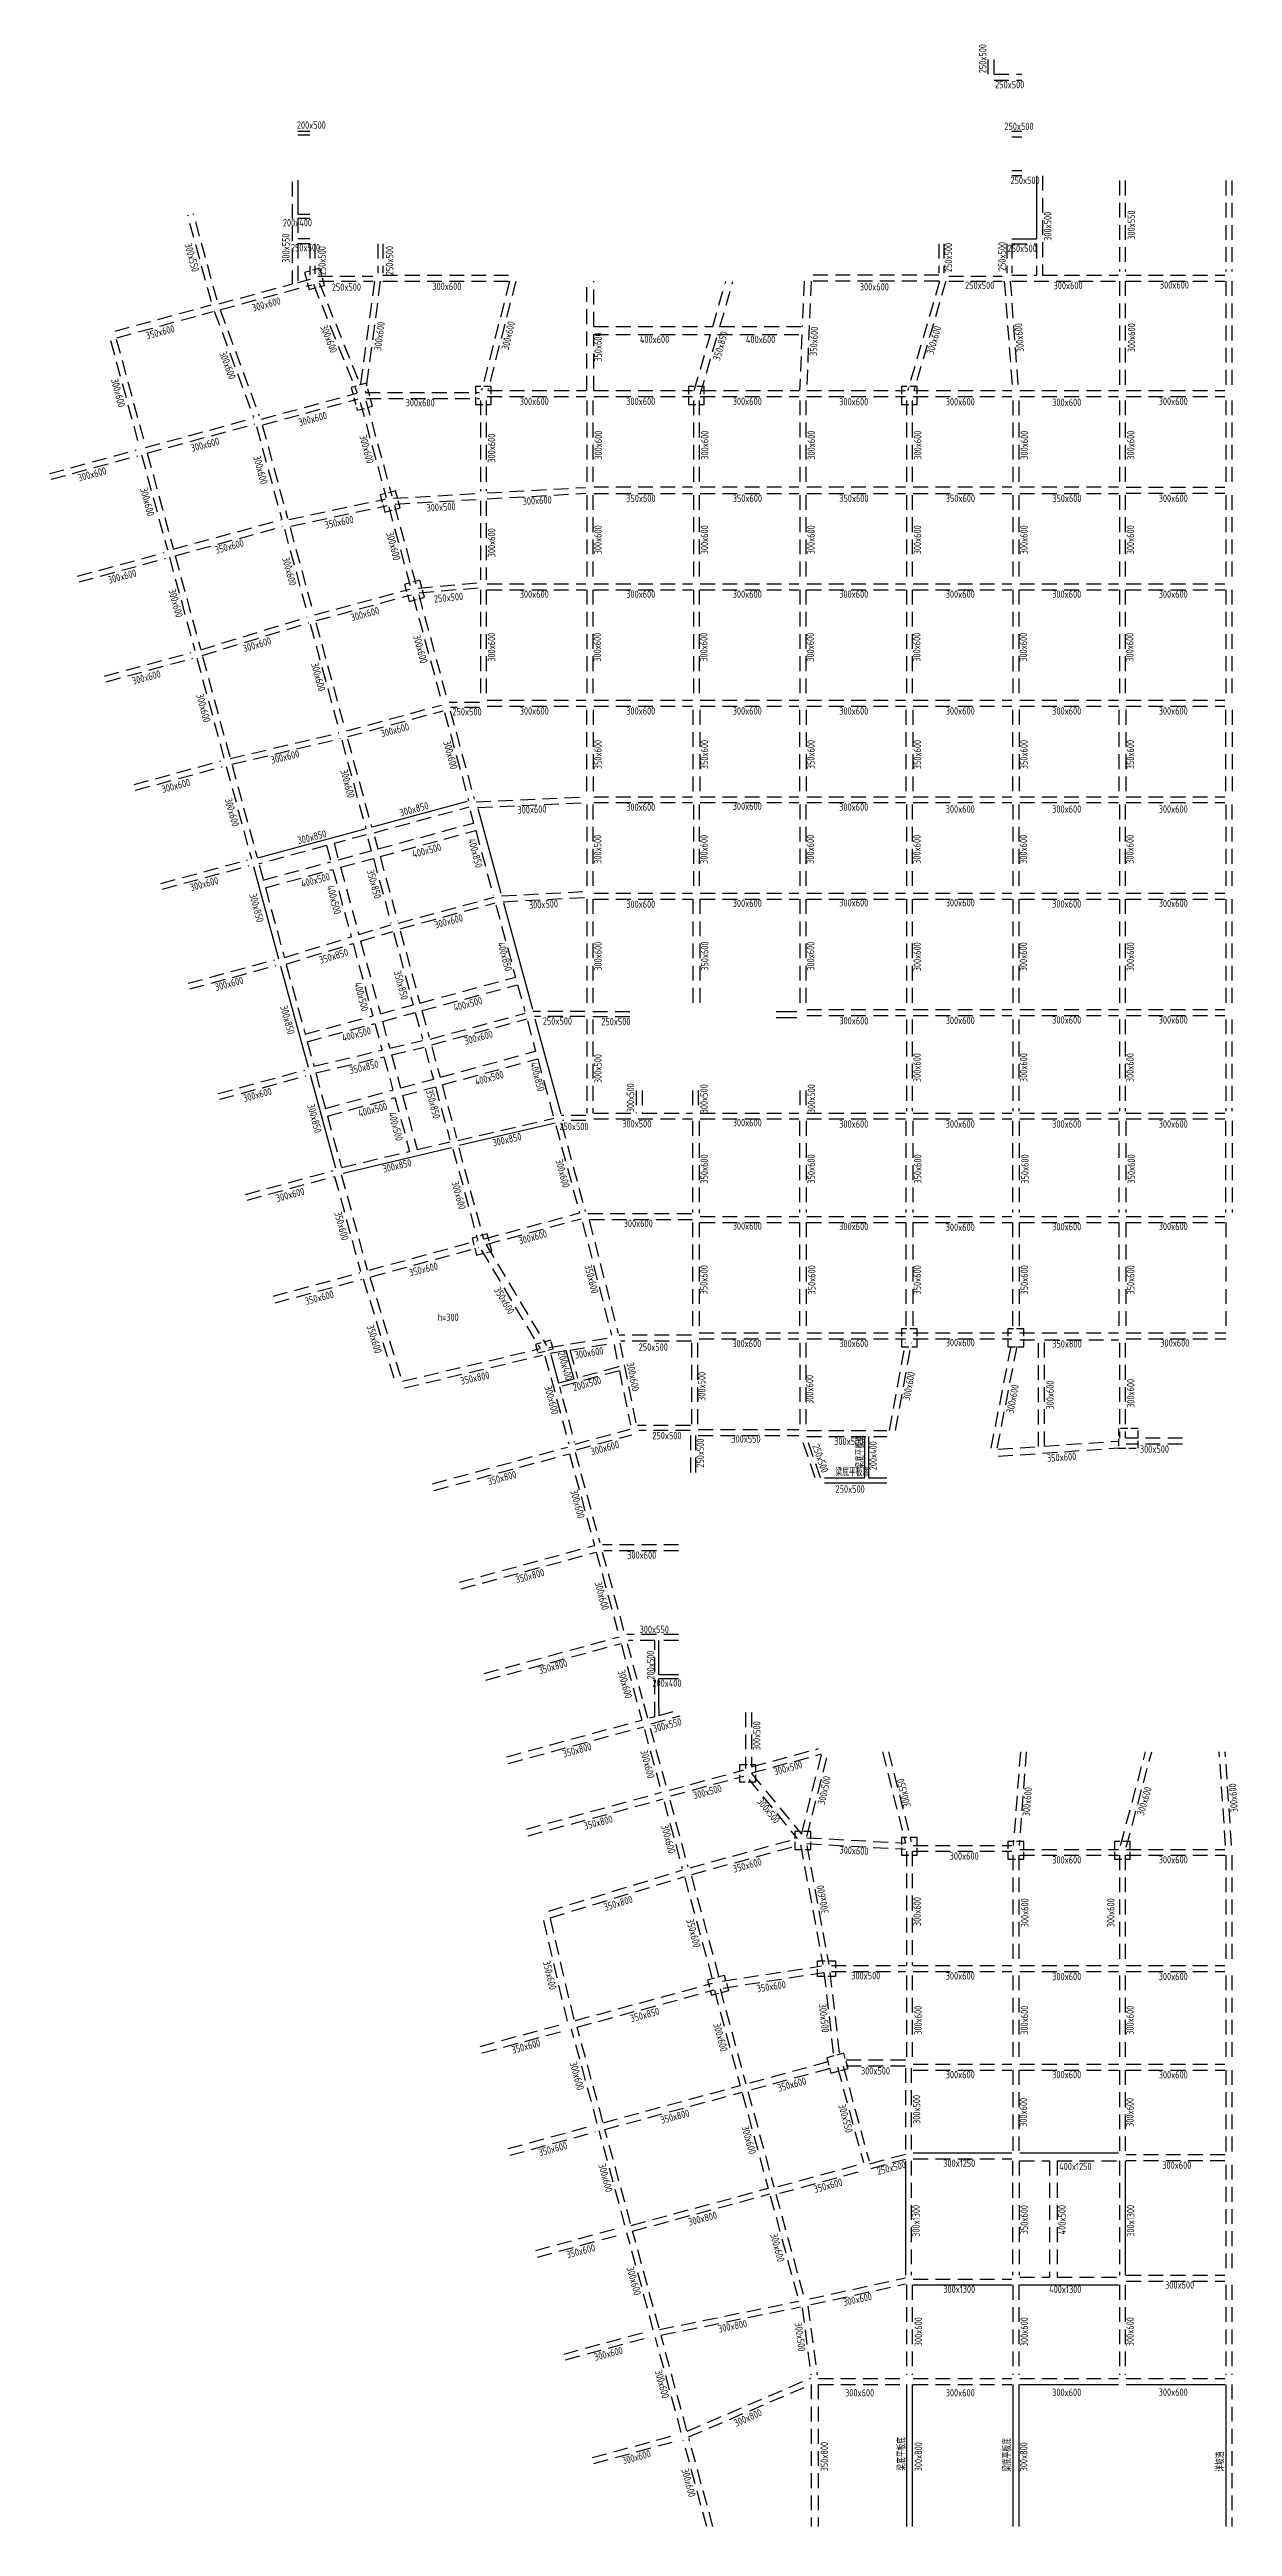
# Model space of a CAD drawing. Extents: x 911836 to 1201474, y 792827 to 1178027.
# Drawn here: x 912528 to 972506, y 792827 to 918479 of the extents above; entities that cross this region are included whole.
import ezdxf
from ezdxf.enums import TextEntityAlignment as Align

# ---------------------------------------------------------------- set-up
doc = ezdxf.new("R2010")
doc.units = 0
doc.header["$LTSCALE"] = 1500
doc.linetypes.add('DASH', pattern=[0.35, 0.25, -0.1])
doc.linetypes.add('DASHED', pattern=[0.75, 0.5, -0.25])
doc.layers.get('0').update_dxf_attribs({"linetype": 'CONTINUOUS'})
for name, color, linetype in [('S_BEAM', 4, 'DASHED'), ('S_BEAM_SECD', 5, 'DASHED'), ('S_COLU_CAP_TEXT', 81, 'CONTINUOUS'), ('S_FLOR_TEXT', 51, 'CONTINUOUS'), ('SD_BEAM_TEXT_HORZ', 7, 'CONTINUOUS')]:
    doc.layers.add(name, color=color, linetype=linetype)
doc.styles.add('TH-STYLE3', font='tssdeng.shx', dxfattribs={"width": 0.7, "bigfont": 'tssdchn.shx'})

msp = doc.modelspace()

# ---------------------------------------------------------------- linework, layer by layer
at = {"color": 1}
for p, q in [((953874, 846027, 0), (953874, 848127, 0)), ((954074, 846027, 0), (954074, 848127, 0))]:
    msp.add_line(p, q, dxfattribs=at)
at = {"layer": 'S_BEAM', "color": 1, "linetype": 'ByBlock'}
for p, q in [((925724, 914127), (925124, 914127)), ((925124, 911847), (925124, 910127)), ((961824, 912077), (961324, 912077)), ((962574, 912077), (962574, 908877)), ((925124, 910127), (925724, 910127)), ((961324, 908877), (962574, 908877)), ((928903, 879040, 0), (933728, 880351, 0)), ((934245, 879974, 0), (935412, 875679, 0)), ((928517, 878935, 0), (923064, 877453, 0)), ((922866, 877037, 0), (924138, 872357)), ((935543, 875197), (937011, 869793, 0)), ((924243, 871971, 0), (925633, 866856, 0)), ((949374, 869677), (950424, 869677)), ((937142, 869310), (938454, 864485, 0)), ((949374, 869377), (950424, 869377)), ((925738, 866470, 0), (927023, 861742, 0)), ((933291, 862893), (938165, 864026)), ((927407, 861476, 0), (932908, 862778, 0)), ((937918, 852348), (938712, 852475)), ((937938, 852273), (938331, 850825, 0)), ((938712, 852475, 0), (939104, 851035, 0)), ((939104, 851035, 0), (938331, 850825, 0)), ((951824, 846027, 0), (953874, 846027, 0)), ((951824, 845777, 0), (954974, 845777, 0)), ((954074, 846027, 0), (954974, 846027, 0)), ((943424, 836027), (943424, 837227)), ((944424, 836027), (943424, 836027)), ((943424, 834324), (943424, 835827)), ((944424, 835827), (943424, 835827)), ((956324, 811777, 0), (961324, 811777, 0)), ((961724, 811777), (966724, 811777)), ((955924, 811377, 0), (955924, 805577, 0)), ((967074, 811377, 0), (967074, 805577, 0)), ((956324, 805077), (961324, 805077)), ((961724, 805077), (966724, 805077)), ((955974, 800027), (955974, 792827)), ((956274, 800027), (956274, 792827)), ((961374, 800027), (961374, 792827)), ((961674, 800027), (961674, 792827)), ((961724, 800027), (966724, 800027)), ((967124, 800027), (972124, 800027)), ((972174, 800027), (972174, 792827))]:
    msp.add_line(p, q, dxfattribs=at)
at = {"layer": 'S_BEAM_SECD', "color": 4}
for p, q in [((960124, 917227), (960124, 918027)), ((960424, 917227), (960424, 918027)), ((960424, 917227), (961824, 917227)), ((960424, 916927), (961824, 916927)), ((925724, 914327), (925124, 914327)), ((961824, 914327), (961324, 914327)), ((961824, 914027), (961324, 914027)), ((961824, 912327), (961324, 912327)), ((924824, 911766), (924824, 906585)), ((962874, 912077), (962874, 907027)), ((966774, 911827), (966774, 907227)), ((967074, 911827), (967074, 907227)), ((972174, 911827), (972174, 907227)), ((972474, 911827), (972474, 907227)), ((920731, 905679), (919537, 910070)), ((921020, 905758), (919827, 910149)), ((925124, 909927), (925124, 908877)), ((925124, 909927), (925724, 909927)), ((925724, 908877), (925124, 908877)), ((925724, 908627), (925124, 908627)), ((925124, 908627), (925124, 906666)), ((925724, 908627), (925724, 907036)), ((925974, 908627), (925974, 907104)), ((929174, 908627), (929174, 907127)), ((929424, 908627), (929424, 907127)), ((957624, 908627), (957624, 907127)), ((957874, 908627), (957874, 907127)), ((961074, 908624), (961074, 907127)), ((961324, 908627), (962574, 908627)), ((961324, 908624), (961324, 907127)), ((962574, 908627), (962574, 907027)), ((921121, 905578, 0), (924824, 906585, 0)), ((921199, 905289, 0), (925831, 906547, 0)), ((925124, 906666, 0), (925753, 906837, 0)), ((925907, 906568, 0), (928122, 901056, 0)), ((926129, 906977), (928924, 906977)), ((926197, 906727), (928924, 906727)), ((926198, 906647, 0), (928288, 901446, 0)), ((928996, 906727, 0), (928288, 901446, 0)), ((929298, 906727, 0), (928541, 901077, 0)), ((929424, 907027), (935824, 907027)), ((929424, 906727), (935824, 906727)), ((935855, 906727), (934433, 901177)), ((936165, 906727), (934743, 901177)), ((939774, 901177), (939774, 906727)), ((940124, 904427), (940124, 906727)), ((946154, 904427), (946821, 906734)), ((946519, 904427), (947182, 906720)), ((950788, 906727), (950693, 904427)), ((951139, 906727), (950909, 901177)), ((957624, 907027), (951224, 907027)), ((957624, 906727), (951224, 906727)), ((957659, 906727), (956041, 901177)), ((957972, 906727), (956353, 901177)), ((958124, 906977), (960824, 906977, 0)), ((958124, 906727), (960824, 906727)), ((960938, 906727), (961355, 901177)), ((961239, 906727), (961656, 901177)), ((961324, 907027), (962574, 907027)), ((961324, 906727), (966724, 906727)), ((962874, 907027), (966724, 907027)), ((966774, 906727), (966774, 901177)), ((967074, 906727), (967074, 901177)), ((967124, 907027), (972124, 907027)), ((967124, 906727), (972124, 906727)), ((972174, 906727), (972174, 901177)), ((972474, 906727), (972474, 901177)), ((915849, 904197, 0), (920722, 905522, 0)), ((915940, 903860, 0), (920813, 905184, 0)), ((920882, 905203, 0), (922867, 899830, 0)), ((921173, 905282, 0), (923157, 899909, 0)), ((915617, 903715, 0), (917086, 898311, 0)), ((915906, 903793, 0), (917375, 898389)), ((940118, 904027), (946038, 904027)), ((940124, 904427), (946154, 904427)), ((940124, 901177), (940124, 904027)), ((945214, 901177), (946038, 904027)), ((945524, 900989), (946403, 904027)), ((946403, 904027), (950677, 904027)), ((946519, 904427), (950693, 904427)), ((950677, 904027), (950559, 901177)), ((923279, 899735, 0), (928104, 901046, 0)), ((928541, 901077), (934324, 901077)), ((934743, 901177), (939724, 901177)), ((940124, 901177), (945124, 901177)), ((945578, 901177), (950524, 901177)), ((950924, 901177), (955924, 901177)), ((956353, 901177), (961324, 901177)), ((961724, 901177), (966724, 901177)), ((967124, 901177), (972124, 901177)), ((917401, 898293, 0), (922854, 899775, 0)), ((923358, 899445, 0), (928183, 900756, 0)), ((928282, 900581, 0), (929593, 895756, 0)), ((928571, 900660, 0), (929883, 895835, 0)), ((928591, 900777), (934324, 900777)), ((934374, 900677), (934374, 896077)), ((934674, 900677), (934674, 896077)), ((934724, 900877), (939724, 900877)), ((939774, 900677), (939774, 896377)), ((940074, 900677), (940074, 896377)), ((940124, 900877), (945124, 900877)), ((945174, 900677), (945174, 896377)), ((945474, 900677), (945474, 896377)), ((945524, 900877), (950524, 900877)), ((950574, 900677), (950574, 896377)), ((950874, 900677), (950874, 896377)), ((950924, 900877), (955924, 900877)), ((955974, 900677), (955974, 896377)), ((956274, 900677), (956274, 896377)), ((956324, 900877), (961324, 900877)), ((961374, 900677), (961374, 896377)), ((961674, 900677), (961674, 896377)), ((961724, 900877), (966724, 900877)), ((966774, 900677), (966774, 896377)), ((967074, 900677), (967074, 896377)), ((967124, 900877), (972124, 900877)), ((972174, 900677), (972174, 896377)), ((972474, 900677), (972474, 896377)), ((917480, 898003, 0), (922932, 899485, 0)), ((923020, 899353, 0), (924304, 894630, 0)), ((923309, 899432, 0), (924593, 894708, 0)), ((912528, 896969, 0), (916919, 898162, 0)), ((912607, 896679, 0), (916997, 897872, 0)), ((917190, 897925, 0), (918502, 893100, 0)), ((917480, 898003), (918791, 893178, 0)), ((929967, 895714), (934324, 895966)), ((934724, 895989), (939724, 896266)), ((934724, 895688), (939724, 895966)), ((940124, 896302), (945124, 896302)), ((940124, 895952), (945124, 895952)), ((945524, 896302), (950524, 896302)), ((945524, 895952), (950524, 895952)), ((950924, 896302), (955924, 896302)), ((950924, 895952), (955924, 895952)), ((956324, 896302), (961324, 896302)), ((956324, 895952), (961324, 895952)), ((961724, 896302), (966724, 896302)), ((961724, 895952), (966724, 895952)), ((967124, 896277), (972124, 896277)), ((967124, 895977), (972124, 895977)), ((924664, 894639, 0), (929562, 895682, 0)), ((924756, 894300, 0), (929653, 895343, 0)), ((929724, 895274, 0), (930826, 891221, 0)), ((930014, 895352, 0), (931115, 891299, 0)), ((930048, 895418), (934324, 895666)), ((934374, 895577), (934374, 891577)), ((934674, 895577), (934674, 891577)), ((939774, 895877), (939774, 891577)), ((940074, 895877), (940074, 891577)), ((945174, 895877), (945174, 891577)), ((945474, 895877), (945474, 891577)), ((950574, 895877), (950574, 891577)), ((950874, 895877), (950874, 891577)), ((955974, 895877), (955974, 891577)), ((956274, 895877), (956274, 891577)), ((961374, 895877), (961374, 891577)), ((961674, 895877), (961674, 891577)), ((966774, 895877), (966774, 891577)), ((967074, 895877), (967074, 891577)), ((972174, 895877), (972174, 891577)), ((972474, 895877), (972474, 891577)), ((918803, 893135, 0), (924255, 894617, 0)), ((918895, 892797, 0), (924347, 894279, 0)), ((924435, 894147, 0), (925615, 889805, 0)), ((924724, 894226, 0), (925904, 889883, 0)), ((913943, 891762, 0), (918334, 892956, 0)), ((914021, 891473, 0), (918412, 892666, 0)), ((918605, 892719, 0), (919890, 887990, 0)), ((918895, 892797, 0), (920180, 888069, 0)), ((925979, 889800, 0), (930804, 891111)), ((931205, 891159, 0), (934324, 891435, 0)), ((931272, 890914, 0), (934324, 891184, 0)), ((934374, 891077), (934374, 885477)), ((934674, 891077), (934674, 885477)), ((934724, 891377), (939724, 891377)), ((934724, 891077), (939724, 891077)), ((939774, 891077), (939774, 885477)), ((940074, 891077), (940074, 885477)), ((940124, 891377), (945124, 891377)), ((940124, 891077), (945124, 891077)), ((945174, 891077), (945174, 885477)), ((945474, 891077), (945474, 885477)), ((945524, 891377), (950524, 891377)), ((945524, 891077), (950524, 891077)), ((950574, 891077), (950574, 885477)), ((950874, 891077), (950874, 885477)), ((950924, 891377), (955924, 891377)), ((950924, 891077), (955924, 891077)), ((955974, 891077), (955974, 885477)), ((956274, 891077), (956274, 885477)), ((956324, 891377), (961324, 891377)), ((956324, 891077), (961324, 891077)), ((961374, 891077), (961374, 885477)), ((961674, 891077), (961674, 885477)), ((961724, 891377), (966724, 891377)), ((961724, 891077), (966724, 891077)), ((966774, 891077), (966774, 885477)), ((967074, 891077), (967074, 885477)), ((967124, 891377), (972124, 891377)), ((967124, 891077), (972124, 891077)), ((972174, 891077), (972174, 885477)), ((972474, 891077), (972474, 885477)), ((920191, 888028, 0), (925595, 889689, 0)), ((926057, 889511, 0), (930883, 890822)), ((930957, 890738, 0), (932425, 885334, 0)), ((931246, 890817, 0), (932715, 885413, 0)), ((920269, 887739, 0), (925673, 889399, 0)), ((925746, 889322), (927214, 883918)), ((926035, 889401), (927504, 883997)), ((915320, 886696), (919710, 887889, 0)), ((915398, 886407), (919789, 887600, 0)), ((919995, 887604, 0), (921385, 882489, 0)), ((920285, 887683, 0), (921674, 882568, 0)), ((927578, 883913, 0), (932403, 885225, 0)), ((927657, 883624, 0), (932482, 884935, 0)), ((932556, 884852, 0), (933776, 880364, 0)), ((934324, 885352), (932783, 885352)), ((932846, 884930, 0), (934065, 880443, 0)), ((934324, 885102), (932851, 885102)), ((934724, 885477), (939724, 885477)), ((934724, 885177), (939724, 885177)), ((939749, 884977), (939749, 880677)), ((940099, 884977), (940099, 880677)), ((940124, 885477), (945124, 885477)), ((940124, 885177), (945124, 885177)), ((945149, 884977), (945149, 880677)), ((945499, 884977), (945499, 880677)), ((945524, 885477), (950524, 885477)), ((945524, 885177), (950524, 885177)), ((950549, 884977), (950549, 880677)), ((950899, 884977), (950899, 880677)), ((950924, 885477), (955924, 885477)), ((950924, 885177), (955924, 885177)), ((955949, 884977), (955949, 880677)), ((956299, 884977), (956299, 880677)), ((956324, 885477), (961324, 885477)), ((956324, 885177), (961324, 885177)), ((961349, 884977), (961349, 880677)), ((961699, 884977), (961699, 880677)), ((961724, 885477), (966724, 885477)), ((961724, 885177), (966724, 885177)), ((966749, 884977), (966749, 880677)), ((967099, 884977), (967099, 880677)), ((967124, 885477), (972124, 885477)), ((967124, 885177), (972124, 885177)), ((972149, 884977), (972149, 880677)), ((972499, 884977), (972499, 880677)), ((921690, 882512, 0), (927190, 883815, 0)), ((921768, 882222, 0), (927269, 883525, 0)), ((927345, 883436), (928565, 878948)), ((927635, 883514), (928854, 879027)), ((916814, 881195, 0), (921205, 882389, 0)), ((916893, 880906, 0), (921284, 882099, 0)), ((921490, 882103), (922762, 877423, 0)), ((921779, 882182, 0), (923051, 877502, 0)), ((928981, 878750, 0), (933806, 880062, 0)), ((933859, 879869, 0), (934029, 879242, 0)), ((934151, 880320), (939724, 880569)), ((934231, 880023), (939724, 880268)), ((939774, 880177), (939774, 875877)), ((940074, 880177), (940074, 875877)), ((940124, 880577), (945124, 880577)), ((940124, 880277), (945124, 880277)), ((945174, 880177), (945174, 875877)), ((945474, 880177), (945474, 875877)), ((945524, 880577), (950524, 880577)), ((945524, 880277), (950524, 880277)), ((950574, 880177), (950574, 875877)), ((950874, 880177), (950874, 875877)), ((950924, 880577), (955924, 880577)), ((950924, 880277), (955924, 880277)), ((955974, 880177), (955974, 875877)), ((956274, 880177), (956274, 875877)), ((956324, 880577), (961324, 880577)), ((956324, 880277), (961324, 880277)), ((961374, 880177), (961374, 875877)), ((961674, 880177), (961674, 875877)), ((961724, 880577), (966724, 880577)), ((961724, 880277), (966724, 880277)), ((966774, 880177), (966774, 875877)), ((967074, 880177), (967074, 875877)), ((967124, 880577), (972124, 880577)), ((967124, 880277), (972124, 880277)), ((972174, 880177), (972174, 875877)), ((972474, 880177), (972474, 875877)), ((928595, 878646, 0), (926955, 878200, 0)), ((928672, 878459, 0), (928842, 877832, 0)), ((929009, 878551, 0), (929180, 877924, 0)), ((929180, 877924), (934029, 879242, 0)), ((929285, 877538), (934134, 878856, 0)), ((934134, 878856, 0), (935026, 875575, 0)), ((918178, 876178, 0), (922569, 877371, 0)), ((918257, 875888, 0), (922647, 877081, 0)), ((926569, 878095, 0), (923143, 877164, 0)), ((923157, 877112, 0), (923366, 876344, 0)), ((923366, 876344), (926792, 877275, 0)), ((926569, 878095, 0), (926792, 877275, 0)), ((926955, 878200, 0), (927178, 877380, 0)), ((927178, 877380), (928842, 877832)), ((927282, 876994), (928947, 877446)), ((928947, 877446, 0), (929839, 874165, 0)), ((929285, 877538, 0), (930176, 874257, 0)), ((923471, 875958), (926896, 876889)), ((923471, 875958, 0), (924426, 872443, 0)), ((926896, 876889), (927827, 873463, 0)), ((927282, 876994), (928210, 873580, 0)), ((930227, 874167, 0), (935052, 875478, 0)), ((930305, 873877, 0), (935130, 875189, 0)), ((935157, 875092, 0), (936153, 871425, 0)), ((935448, 875544), (939724, 875767)), ((935529, 875248), (939724, 875467)), ((939774, 875377, 0), (939774, 869777, 0)), ((940074, 875377, 0), (940074, 869777, 0)), ((940124, 875677), (945124, 875677)), ((940124, 875377), (945124, 875377)), ((945149, 875377, 0), (945149, 869777, 0)), ((945499, 875377, 0), (945499, 869777, 0)), ((945524, 875677), (950524, 875677)), ((945524, 875377), (950524, 875377)), ((950574, 875377, 0), (950574, 869777, 0)), ((950874, 875377, 0), (950874, 869777, 0)), ((950924, 875677), (955924, 875677)), ((950924, 875377), (955924, 875377)), ((955974, 875377, 0), (955974, 869777, 0)), ((956274, 875377, 0), (956274, 869777, 0)), ((956324, 875677), (961324, 875677)), ((956324, 875377), (961324, 875377)), ((961374, 875377, 0), (961374, 869777, 0)), ((961674, 875377, 0), (961674, 869777, 0)), ((961724, 875677), (966724, 875677)), ((961724, 875377), (966724, 875377)), ((966774, 875377, 0), (966774, 869777, 0)), ((967074, 875377, 0), (967074, 869777, 0)), ((967124, 875677), (972124, 875677)), ((967124, 875377), (972124, 875377)), ((972174, 875377, 0), (972174, 869777, 0)), ((972474, 875377, 0), (972474, 869777, 0)), ((924433, 872420), (927827, 873463)), ((928210, 873580), (929837, 874080)), ((928302, 873242), (929927, 873742)), ((929970, 873683, 0), (930966, 870016, 0)), ((930308, 873774, 0), (931304, 870108, 0)), ((919555, 871111, 0), (923945, 872304, 0)), ((924523, 872081), (927919, 873125)), ((924533, 872049, 0), (925490, 868528, 0)), ((927919, 873125, 0), (928915, 869458, 0)), ((928302, 873242, 0), (929301, 869563, 0)), ((919633, 870822, 0), (924024, 872015, 0)), ((931304, 870108), (936153, 871425)), ((931409, 869722), (936258, 871039)), ((936258, 871039, 0), (936625, 869688, 0)), ((929301, 869563), (930966, 870016)), ((929412, 869179), (931071, 869630)), ((931071, 869630, 0), (931438, 868278, 0)), ((931409, 869722, 0), (931776, 868370, 0)), ((931826, 868280, 0), (936651, 869591, 0)), ((939674, 869677, 0), (937049, 869677)), ((940074, 869677, 0), (942274, 869677)), ((950924, 869777), (955924, 869777)), ((956324, 869777), (961324, 869777)), ((961724, 869777), (966724, 869777)), ((967124, 869777), (972124, 869777)), ((925490, 868528), (928921, 869460)), ((925595, 868142), (929026, 869074)), ((929020, 869072), (929387, 867722, 0)), ((929406, 869177, 0), (929776, 867814, 0)), ((931905, 867991, 0), (936730, 869302, 0)), ((936756, 869205, 0), (937176, 867662, 0)), ((939674, 869427), (937117, 869427)), ((939774, 869277, 0), (939774, 864527, 0)), ((940074, 869427, 0), (942274, 869427)), ((940074, 869277, 0), (940074, 864527, 0)), ((950924, 869477), (955924, 869477)), ((955974, 869277), (955974, 864627)), ((956274, 869277), (956274, 864627)), ((956324, 869477), (961324, 869477)), ((961374, 869277), (961374, 864627)), ((961674, 869277), (961674, 864627)), ((961724, 869477), (966724, 869477)), ((966774, 869277), (966774, 864627)), ((967074, 869277), (967074, 864627)), ((967124, 869477), (972124, 869477)), ((972174, 869277), (972174, 864627)), ((972474, 869277), (972474, 864627)), ((925595, 868142, 0), (925923, 866935, 0)), ((925931, 866903), (929387, 867722)), ((926023, 866565), (929479, 867384)), ((929479, 867384, 0), (929938, 865695)), ((929776, 867814), (931432, 868206)), ((929868, 867476), (931524, 867868)), ((929868, 867476, 0), (930324, 865800)), ((931570, 867796), (931989, 866252)), ((931907, 867888), (932327, 866344)), ((932327, 866344), (937176, 867662, 0)), ((932432, 865958), (937281, 867276)), ((937281, 867276, 0), (938068, 864381, 0)), ((921076, 865514, 0), (925466, 866707, 0)), ((921154, 865225, 0), (925545, 866418, 0)), ((926027, 866549, 0), (926512, 864764, 0)), ((930324, 865800), (931989, 866252)), ((930428, 865414), (932094, 865866)), ((932094, 865866), (932828, 863164)), ((932432, 865958), (933166, 863255)), ((926512, 864764), (929938, 865695)), ((926617, 864378), (930042, 865309)), ((930042, 865309), (930783, 862583, 0)), ((930428, 865414), (931172, 862675, 0)), ((940124, 864527), (942274, 864527)), ((942274, 865677), (942274, 864527)), ((942574, 865677), (942574, 864527)), ((942574, 864527), (945124, 864527)), ((945124, 865677), (945124, 864627)), ((945424, 865677), (945424, 864627)), ((945524, 864527), (950524, 864527)), ((950574, 865677), (950574, 864627)), ((950874, 865677), (950874, 864627)), ((950924, 864527), (955924, 864527)), ((956324, 864527), (961324, 864527)), ((961724, 864527), (966724, 864527)), ((967124, 864527), (972124, 864527)), ((926617, 864378, 0), (927312, 861820, 0)), ((933224, 863134), (938098, 864267)), ((938199, 863898, 0), (939405, 859459, 0)), ((939724, 864402), (938476, 864402)), ((938488, 863976, 0), (939694, 859537, 0)), ((939724, 864152), (938544, 864152)), ((940124, 864227), (945124, 864227)), ((945124, 864127), (945124, 859477)), ((945474, 864127), (945474, 859446)), ((945524, 864227), (950524, 864227)), ((950549, 864127), (950549, 859477)), ((950899, 864127), (950899, 859477)), ((950924, 864227), (955924, 864227)), ((955949, 864127), (955949, 859477)), ((956299, 864127), (956299, 859477)), ((956324, 864227), (961324, 864227)), ((961349, 864127), (961349, 859477)), ((961699, 864127), (961699, 859477)), ((961724, 864227), (966724, 864227)), ((966749, 864127), (966749, 859477)), ((967099, 864127), (967099, 859477)), ((967124, 864227), (972124, 864227)), ((972149, 864127), (972149, 859477)), ((972499, 864127), (972499, 859477)), ((927327, 861766, 0), (930783, 862583, 0)), ((931171, 862675, 0), (932828, 863067, 0)), ((932984, 862688, 0), (934242, 858056, 0)), ((933273, 862766, 0), (934532, 858135, 0)), ((922465, 860400, 0), (926904, 861606, 0)), ((922544, 860110, 0), (926983, 861316, 0)), ((926983, 861316, 0), (928294, 856491, 0)), ((927321, 861408, 0), (928632, 856583, 0)), ((934580, 858148, 0), (939405, 859459, 0)), ((934659, 857858, 0), (939484, 859169, 0)), ((939556, 858982), (941015, 853264)), ((939828, 859427), (945124, 859427)), ((939894, 859074), (941352, 853356)), ((939910, 859127), (945124, 859127)), ((945124, 858977), (945124, 853377)), ((945474, 858977), (945474, 853377)), ((945524, 859277), (950524, 859277)), ((945524, 858977), (950524, 858977)), ((950549, 858977), (950549, 853377)), ((950899, 858977), (950899, 853377)), ((950924, 859277), (955924, 859277)), ((950924, 858977), (955924, 858977)), ((955949, 858977), (955949, 853377)), ((956299, 858977), (956299, 853377)), ((956324, 859277), (961324, 859277)), ((956324, 858977), (961324, 858977)), ((961349, 858977), (961349, 853377)), ((961699, 858977), (961699, 853377)), ((961724, 859277), (966724, 859277)), ((961724, 858977), (966724, 858977)), ((966749, 858977), (966749, 853377)), ((967099, 858977), (967099, 853377)), ((967124, 859277), (972124, 859277)), ((967124, 858977), (972124, 858977)), ((972174, 858977), (972174, 853427)), ((928742, 856561, 0), (934194, 858042, 0)), ((928833, 856224, 0), (934286, 857705, 0)), ((934410, 857584, 0), (937407, 852577, 0)), ((934662, 857844, 0), (937722, 852732, 0)), ((923868, 855237, 0), (928259, 856430, 0)), ((923960, 854899, 0), (928351, 856092, 0)), ((928430, 856113, 0), (930038, 850902, 0)), ((928768, 856205, 0), (930375, 850994, 0)), ((945074, 853252), (941402, 853252)), ((945474, 853377), (950524, 853377)), ((950924, 853377), (955924, 853377)), ((956324, 853377), (961324, 853377)), ((961724, 853377), (966724, 853377)), ((967124, 853377), (972174, 853377)), ((930429, 850925, 0), (937407, 852577, 0)), ((930520, 850587, 0), (937531, 852247, 0)), ((937649, 852194), (938855, 847755)), ((937839, 852639), (941017, 853147)), ((938911, 852506), (941096, 852856)), ((938911, 852506, 0), (939297, 851087, 0)), ((941150, 852783), (941379, 851653)), ((941440, 852862), (942267, 848786)), ((945074, 852952), (941484, 852952)), ((945074, 852877), (945074, 848677)), ((945374, 852877), (945374, 848677)), ((945474, 853077), (950524, 853077)), ((950574, 852877), (950574, 848427)), ((950874, 852877), (950874, 848427)), ((950924, 853077), (955924, 853077)), ((955117, 848427), (955924, 852866)), ((955422, 848427), (956231, 852877)), ((956324, 853077), (961324, 853077)), ((960270, 847527, 0), (961324, 852888)), ((960576, 847527, 0), (961628, 852877, 0)), ((961724, 853027), (962674, 853027)), ((962674, 847611, 0), (962674, 853027)), ((962974, 847631, 0), (962974, 853027)), ((962974, 853027), (966724, 853027)), ((966774, 852877), (966774, 848027)), ((967074, 852877), (967074, 848027)), ((967124, 853077), (972174, 853077)), ((941419, 851457, 0), (938384, 850632, 0)), ((941379, 851653), (939297, 851087, 0)), ((941419, 851457, 0), (941977, 848707)), ((938384, 850632, 0), (938476, 850295)), ((938541, 850053), (939144, 847834)), ((939171, 847737), (941969, 848498)), ((939249, 847448), (942048, 848208)), ((945024, 848677), (942335, 848677)), ((945024, 848427), (942403, 848427)), ((945024, 848177), (945024, 846027, 0)), ((945274, 848177), (945274, 846027, 0)), ((945424, 848477), (950524, 848477)), ((945424, 848177), (950524, 848177)), ((950924, 848427), (954974, 848427, 0)), ((938889, 847246), (940155, 842590)), ((939179, 847325), (940424, 842741)), ((951355, 846027, 0), (950678, 847977, 0)), ((950924, 848127), (954974, 848127, 0)), ((951620, 846027, 0), (950924, 848032, 0)), ((960622, 847470), (962674, 847611)), ((960626, 847119), (966726, 847538)), ((962974, 847631, 0), (966722, 847889)), ((969974, 848027), (967124, 848027, 0)), ((969974, 847727), (967124, 847727, 0)), ((933303, 840728), (940155, 842590)), ((933395, 840391), (940247, 842252)), ((940247, 842252), (941394, 838031)), ((940556, 842259), (941683, 838109)), ((944424, 842627), (940559, 842627)), ((944424, 842327), (940641, 842327)), ((934562, 836096), (941414, 837958)), ((934654, 835759), (941505, 837620)), ((941525, 837548), (942561, 833736)), ((944424, 838077), (941795, 838077)), ((941814, 837627), (942575, 834827)), ((943224, 837777), (941877, 837777)), ((943224, 833917), (943224, 837777)), ((944424, 837777), (943424, 837777)), ((943424, 837227), (943424, 837777)), ((942643, 834577), (942850, 833815)), ((935709, 831874), (942561, 833736)), ((935801, 831537), (942653, 833398)), ((942692, 833254), (943557, 830069)), ((942947, 833841), (943224, 833917)), ((942981, 833332), (943847, 830148)), ((943025, 833552), (944502, 833953)), ((943424, 834324), (943424, 833971)), ((943424, 833971), (944424, 834243)), ((947824, 834127), (947824, 831277, 0)), ((948124, 834127), (948124, 831362, 0)), ((948124, 831362, 0), (951524, 832286)), ((948124, 831051), (951678, 832017)), ((950651, 827952), (951678, 832017)), ((950928, 827823), (952015, 832127)), ((954757, 832127, 0), (955924, 827507, 0)), ((955067, 832127, 0), (956215, 827577, 0)), ((961754, 832127, 0), (961393, 827377, 0)), ((962055, 832127, 0), (961693, 827377, 0)), ((966835, 827377), (968102, 832127)), ((967124, 827295), (968412, 832127)), ((972157, 827377), (971840, 832127)), ((972458, 827377), (972141, 832127)), ((943943, 830174), (947737, 831205)), ((944022, 829885), (947737, 830894)), ((947977, 830727), (950443, 827732)), ((948124, 831020), (950651, 827952)), ((936706, 828207), (943557, 830069)), ((936797, 827870), (943649, 829731)), ((943688, 829587), (944606, 826209)), ((943978, 829665), (944896, 826288)), ((945011, 826242), (950443, 827732)), ((945103, 825904), (950524, 827391)), ((950611, 827413), (951734, 821327)), ((950923, 827377), (952040, 821327)), ((950924, 827766), (955924, 827489)), ((950924, 827466), (955924, 827188)), ((955974, 827077), (955974, 821277)), ((956274, 827077), (956274, 821277)), ((956324, 827377), (961324, 827377)), ((956324, 827077), (961324, 827077)), ((961374, 826877), (961374, 821277)), ((961674, 826877), (961674, 821277)), ((961724, 827177), (966724, 827177)), ((961724, 826877), (966724, 826877)), ((966774, 826877), (966774, 821277)), ((967074, 826877), (967074, 821277)), ((967124, 827177), (972124, 827177)), ((967124, 826877), (972124, 826877)), ((972174, 826877), (972174, 821277)), ((972474, 826877), (972474, 821277)), ((937837, 824045), (944627, 826131)), ((937928, 823707), (944719, 825793)), ((944737, 825727), (946179, 820419)), ((945075, 825818), (946517, 820511)), ((937568, 823571), (938780, 818408)), ((937906, 823663), (939118, 818500)), ((946627, 820487), (951674, 821266)), ((946682, 820141), (951775, 820927)), ((951796, 820927), (952306, 816488)), ((952098, 820927), (952599, 816568)), ((952174, 821277), (955924, 821277)), ((952174, 820977), (955924, 820977)), ((955974, 820777), (955974, 816477)), ((956274, 820777), (956274, 816477)), ((956324, 821277), (961324, 821277)), ((956324, 820977), (961324, 820977)), ((961374, 820777), (961374, 816477)), ((961674, 820777), (961674, 816477)), ((961724, 821277), (966724, 821277)), ((961724, 820977), (966724, 820977)), ((966774, 820777), (966774, 816477)), ((967074, 820777), (967074, 816477)), ((967124, 821277), (972124, 821277)), ((967124, 820977), (972124, 820977)), ((972174, 820777), (972174, 816477)), ((972474, 820777), (972474, 816477)), ((939190, 818494), (946138, 820382)), ((939282, 818156), (946230, 820044)), ((946236, 820020), (947549, 815189)), ((946526, 820099), (947837, 815274)), ((934367, 817183), (938707, 818363)), ((934459, 816846), (938799, 818025)), ((940297, 813277), (938999, 818053)), ((940586, 813355), (939288, 818132)), ((948030, 815326), (952182, 816454)), ((948122, 814988), (952273, 816117)), ((952479, 816121), (953792, 811290)), ((955924, 816477), (952680, 816477)), ((952775, 816177), (954080, 811374)), ((955924, 816177), (952775, 816177)), ((955924, 816077, 0), (955924, 811877, 0)), ((956224, 816077, 0), (956224, 811877, 0)), ((956324, 816277), (961324, 816277)), ((956324, 815977), (961324, 815977)), ((961374, 815977), (961374, 811877)), ((961674, 815977), (961674, 811877)), ((961724, 816277), (966724, 816277)), ((961724, 815977), (966724, 815977)), ((966774, 815977), (966774, 811877)), ((967074, 815977), (967074, 811877)), ((967124, 816277), (972124, 816277)), ((967124, 815977), (972124, 815977)), ((972174, 815977), (972174, 811677)), ((972474, 815977), (972474, 811677)), ((940599, 813307), (947547, 815195)), ((940691, 812969), (947639, 814857)), ((947652, 814809), (948965, 809978)), ((947942, 814888), (949253, 810063)), ((935774, 811996), (940117, 813176)), ((941989, 808193), (940691, 812969)), ((935866, 811658), (940209, 812838)), ((941700, 808114), (940402, 812891)), ((954120, 811229), (955924, 811719)), ((949459, 810067), (953611, 811195)), ((949551, 809729), (953703, 810857)), ((954185, 810988), (955924, 811460)), ((956224, 811377, 0), (956224, 805577, 0)), ((956324, 811477, 0), (961324, 811477, 0)), ((961349, 811377, 0), (961349, 805577, 0)), ((961699, 811377, 0), (961699, 805577, 0)), ((961724, 811377), (963223, 811377)), ((963223, 811377), (963223, 805477)), ((963623, 811377), (963623, 805477)), ((963623, 811377), (966724, 811377)), ((966774, 811377, 0), (966774, 805577, 0)), ((972124, 811677), (967124, 811677)), ((972124, 811377), (967124, 811377)), ((972174, 811177, 0), (972174, 805577, 0)), ((972474, 811177, 0), (972474, 805577, 0)), ((942015, 808096), (948963, 809984)), ((942094, 807807), (949042, 809695)), ((949068, 809598), (950511, 804291)), ((949358, 809677), (950800, 804369)), ((937177, 806833), (941520, 808013)), ((937269, 806495), (941612, 807675)), ((943142, 802806), (941805, 807728)), ((943431, 802885), (942094, 807807)), ((951058, 804372), (955924, 805437)), ((961724, 805477), (963223, 805477)), ((963623, 805477), (966724, 805477)), ((967124, 805577), (972124, 805577)), ((943449, 802821), (950519, 804258)), ((951137, 804082), (955924, 805130)), ((955974, 805077), (955974, 800527)), ((956274, 805077), (956274, 800527)), ((956324, 805377), (961324, 805377)), ((961374, 805077), (961374, 800527)), ((961674, 805077), (961674, 800527)), ((966774, 805077), (966774, 800527)), ((967074, 805077), (967074, 800527)), ((967124, 805277), (972124, 805277)), ((972174, 805077), (972174, 800527)), ((972474, 805077), (972474, 800527)), ((943528, 802531), (950598, 803968)), ((950685, 803923), (951139, 800527)), ((950977, 804003), (951442, 800527)), ((938615, 801576), (942949, 802754)), ((938694, 801287), (943028, 802464)), ((944558, 797595), (943247, 802420)), ((944848, 797674), (943536, 802499)), ((944851, 797661), (951124, 800355)), ((944930, 797369), (951124, 800028)), ((951149, 800027), (951149, 792827)), ((951499, 800027), (951499, 792827)), ((951524, 800327), (955924, 800327)), ((951524, 800027), (955924, 800027)), ((956324, 800327), (961324, 800327)), ((956324, 800027), (961324, 800027)), ((961724, 800327), (966724, 800327)), ((967124, 800327), (972124, 800327)), ((972474, 800027), (972474, 792827)), ((940046, 796318), (944378, 797495)), ((940125, 796028), (944457, 797205)), ((945854, 792827), (944663, 797209)), ((946165, 792827), (944952, 797288))]:
    msp.add_line(p, q, dxfattribs=at)
at = {"layer": 'S_BEAM_SECD', "color": 3}
for p, q in [((931946, 845722), (938798, 847584)), ((932038, 845385), (938889, 847246))]:
    msp.add_line(p, q, dxfattribs=at)
at = {"layer": 'S_COLU_CAP_TEXT', "linetype": 'DASH', "elevation": 0}
for points in [[(926227, 907380), (925455, 907170), (925691, 906302), (926463, 906512)], [(934720, 858393), (933948, 858183), (934184, 857315), (934956, 857525)], [(947524, 831477), (948324, 831477), (948324, 830577), (947524, 830577)]]:
    msp.add_lwpolyline(points, close=True, dxfattribs=at)
at = {"layer": 'S_COLU_CAP_TEXT', "linetype": 'DASH'}
for points in [[(928590, 901546), (927818, 901336), (928133, 900178), (928905, 900388)], [(934924, 901377), (934124, 901377), (934124, 900477), (934924, 900477)], [(945724, 901377), (944924, 901377), (944924, 900477), (945724, 900477)], [(956524, 901377), (955724, 901377), (955724, 900477), (956524, 900477)], [(930071, 896093), (929299, 895884), (929535, 895015), (930307, 895225)], [(931304, 891558), (930532, 891348), (930768, 890480), (931540, 890690)], [(956524, 853577), (955724, 853577), (955724, 852677), (956524, 852677)], [(961924, 853577), (961124, 853577), (961124, 852677), (961924, 852677)], [(937947, 853001), (937175, 852791), (937293, 852357), (938065, 852566)], [(967724, 848527), (966724, 848527), (966724, 847527), (967724, 847527)], [(951124, 828077), (950324, 828077), (950324, 827177), (951124, 827177)], [(956524, 827777), (955724, 827777), (955724, 826877), (956524, 826877)], [(961924, 827577), (961124, 827577), (961124, 826677), (961924, 826677)], [(967324, 827577), (966524, 827577), (966524, 826677), (967324, 826677)], [(946754, 820783), (945886, 820547), (946096, 819775), (946964, 820011)], [(951474, 821527), (952374, 821527), (952374, 820727), (951474, 820727)], [(952805, 816831), (951936, 816595), (952146, 815823), (953014, 816059)]]:
    msp.add_lwpolyline(points, close=True, dxfattribs=at)

# ---------------------------------------------------------------- texts
at = {"layer": 'S_FLOR_TEXT', "linetype": 'Continuous', "style": 'TH-STYLE3', "width": 0.7}
msp.add_text('h=300', height=375, rotation=359.99998, dxfattribs=at).set_placement((932742, 854169), align=Align.MIDDLE_CENTER)
at = {"layer": 'SD_BEAM_TEXT_HORZ', "color": 1, "linetype": 'Continuous', "style": 'TH-STYLE3', "width": 0.7}
for s, rotation, p in [('250x500', 90, (960027, 917276)), ('300x500', 90, (963325, 908774)), ('300x550', 90, (967564, 908829)), ('300x550', 285.20268, (919370, 908600)), ('300x550', 90, (924697, 907661)), ('250x500', 90, (926532, 907027)), ('250x500', 90.00001, (929955, 907032)), ('250x500', 90, (958290, 907189)), ('250x500', 90, (961011, 907239)), ('300x600', 0.97102, (963439, 906311)), ('300x600', 15.20249, (922857, 905182)), ('350x600', 15.20162, (917470, 903770)), ('300x600', 291.88878, (926245, 904415, 0)), ('300x600', 82.36829, (929338, 903184, 0)), ('300x600', 76.65077, (935797, 903208)), ('350x600', 90, (940525, 902640)), ('350x850', 73.86715, (946515, 902667)), ('350x600', 87.63375, (951441, 902926)), ('300x600', 74.18075, (957347, 902977)), ('300x600', 94.28915, (961944, 903143)), ('300x600', 90, (967575, 903121)), ('300x600', 290.35743, (921124, 903089, 0)), ('300x600', 285.22842, (915633, 901726, 0)), ('300x600', 15.20255, (925207, 899371, 0)), ('300x600', 15.20255, (919751, 898060, 0)), ('300x600', 285.20265, (928234, 898865, 0)), ('300x600', 90, (935126, 897521)), ('300x600', 90, (940538, 897671)), ('300x600', 90, (945938, 897671)), ('300x600', 90, (951338, 897671)), ('300x600', 90, (956738, 897671)), ('300x600', 90, (962138, 897671)), ('300x600', 90, (967538, 897671)), ('300x600', 15.20255, (914027, 896559, 0)), ('300x600', 285.20268, (922850, 897813, 0)), ('300x600', 285.2025, (917109, 896197, 0)), ('350x600', 12.02268, (926521, 894167)), ('300x500', 3.31058, (931654, 895039)), ('300x600', 3.17983, (936526, 895372)), ('350x600', 15.20249, (920977, 892895, 0)), ('300x600', 285.20599, (929590, 893948, 0)), ('300x600', 90, (935126, 892721)), ('300x600', 90, (940522, 892871)), ('300x600', 90, (945922, 892871)), ('300x600', 90, (951322, 892871)), ('300x600', 90, (956722, 892871)), ('300x600', 90, (962122, 892871)), ('300x600', 90, (967522, 892871)), ('300x600', 285.20577, (924314, 892670, 0)), ('300x600', 15.20249, (915551, 891373, 0)), ('300x600', 285.20277, (918555, 891053, 0)), ('250x500', 5.57081, (932036, 890418, 0)), ('300x600', 15.20249, (927858, 889472, 0)), ('300x600', 17.08293, (922400, 887896, 0)), ('300x600', 285.2025, (930958, 888724, 0)), ('300x600', 90, (935126, 887421)), ('300x600', 90, (940490, 887421)), ('300x600', 90, (945890, 887421)), ('300x600', 90, (951290, 887421)), ('300x600', 90, (956690, 887421)), ('300x600', 90, (962090, 887421)), ('300x600', 90, (967490, 887421)), ('300x600', 285.2001, (925781, 887317, 0)), ('300x600', 15.20249, (916775, 886258, 0)), ('300x600', 285.20224, (919956, 885734, 0)), ('250x500', 0, (932956, 884700, 0)), ('300x600', 15.20266, (929371, 883583, 0)), ('300x600', 285.19983, (932485, 883350, 0)), ('300x600', 13.32597, (923795, 882240, 0)), ('350x600', 90, (940521, 881971)), ('350x600', 90, (945921, 881971)), ('350x600', 90, (951321, 881971)), ('350x600', 90, (956721, 881971)), ('350x600', 90, (962121, 881971)), ('350x600', 90, (967521, 881971)), ('300x600', 15.20249, (918270, 880757, 0)), ('300x600', 285.20267, (927265, 881902, 0)), ('300x600', 285.2025, (921407, 880445, 0)), ('300x850', 15.20267, (930339, 879570, 0)), ('300x600', 2.55535, (936258, 879706)), ('300x850', 14.2631, (925151, 878166, 0)), ('400x850', 285.20202, (933744, 878391, 0)), ('300x500', 90, (940509, 877171)), ('300x600', 90, (945896, 877171)), ('300x600', 90, (951296, 877171)), ('300x600', 90, (956696, 877171)), ('300x600', 90, (962096, 877171)), ('300x600', 90, (967496, 877171)), ('400x500', 15.20333, (930984, 877467, 0)), ('300x600', 15.22842, (919708, 875779, 0)), ('400x500', 15.20461, (925340, 875970, 0)), ('400x500', 285.33495, (926579, 876015, 0)), ('350x850', 285.20267, (928604, 876825, 0)), ('300x850', 285.20334, (922648, 875611, 0)), ('300x600', 15.20268, (932099, 873884, 0)), ('300x500', 2.98125, (936843, 874890)), ('350x850', 17.08189, (926266, 872088, 0)), ('400x850', 285.20334, (935237, 873152, 0)), ('300x600', 90, (940525, 871746)), ('350x600', 90, (945937, 871746)), ('300x600', 90, (951306, 871746)), ('300x600', 90, (956708, 871721)), ('300x600', 90, (962088, 871721)), ('300x600', 90, (967516, 871721)), ('300x600', 15.22842, (920972, 870713, 0)), ('400x500', 285.09444, (927967, 871100, 0)), ('350x850', 285.20264, (929975, 871696, 0)), ('300x850', 285.20321, (924216, 869923, 0)), ('400x500', 15.20266, (933069, 869683, 0)), ('400x500', 15.20266, (927420, 868152, 0)), ('300x600', 15.20266, (933615, 867987, 0)), ('300x600', 359.4695, (952572, 869030)), ('350x850', 13.32603, (927778, 866500, 0)), ('400x850', 285.20414, (936887, 867048, 0)), ('300x500', 90, (940519, 866046)), ('300x600', 90, (956704, 866096)), ('300x600', 90, (962104, 866096)), ('300x600', 90, (967504, 866096)), ('300x600', 15.22842, (922404, 865082, 0)), ('350x850', 285.20266, (931598, 865664, 0)), ('400x500', 15.20266, (934153, 865931, 0)), ('300x500', 90.00001, (942171, 864564, 0)), ('300x850', 285.19989, (925588, 864925, 0)), ('400x500', 15.20266, (928245, 864322, 0)), ('400x500', 285.09444, (929708, 864519, 0)), ('300x500', 90, (945898, 864513)), ('300x500', 90, (951346, 864520)), ('300x850', 13.08556, (935034, 862828, 0)), ('250x500', 0, (938376, 863660, 0)), ('300x500', 0, (941565, 863795, 0)), ('300x850', 13.30707, (929461, 861499, 0)), ('300x600', 285.20249, (938172, 862127, 0)), ('350x600', 90, (945909, 860946)), ('350x600', 90, (951334, 860946)), ('350x600', 90, (956738, 860946)), ('350x600', 90, (962171, 860946)), ('350x600', 90, (967562, 860946)), ('300x600', 285.20276, (932903, 861018, 0)), ('300x600', 15.22842, (924069, 860008, 0)), ('350x600', 285.20373, (926959, 859470, 0)), ('300x600', 15.2025, (936362, 857857, 0)), ('350x600', 14.26814, (930812, 856240, 0)), ('350x600', 300.89783, (935044, 855561, 0)), ('350x600', 284.30725, (939646, 856778)), ('350x600', 89.39049, (945886, 855325)), ('350x600', 90, (951366, 855321)), ('350x600', 90, (956710, 855321)), ('350x600', 90, (962137, 855321)), ('350x600', 90, (967537, 855321)), ('350x600', 15.22842, (925540, 854789, 0)), ('350x600', 287.1455, (928596, 853716, 0)), ('200x400', 285.20256, (938298, 852365)), ('300x600', 9.07723, (939185, 852064)), ('350x800', 12.38417, (933406, 850746, 0)), ('300x600', 285.20256, (937611, 850632)), ('200x500', 15.82925, (939119, 850413, 0)), ('300x600', 281.47144, (941783, 851838)), ('300x500', 89.39049, (945778, 849925)), ('300x600', 90, (951261, 849771)), ('300x600', 79.02788, (956139, 849913)), ('300x600', 90, (963446, 849486)), ('300x600', 90.00054, (967534, 849571)), ('300x600', 78.87853, (961400, 849265)), ('300x600', 15.20249, (940019, 847163)), ('250x500', 90, (945711, 846536)), ('250x500', 289.13451, (951192, 847641, 0)), ('梁底平板底', 90, (953821, 846487)), ('200x400', 90, (954474, 846407)), ('350x600', 3.93016, (963115, 846833)), ('300x600', 285.20249, (938930, 845356)), ('350x800', 15.20331, (936211, 840670)), ('300x600', 285.20245, (940158, 840705)), ('200x500', 90, (943193, 835793)), ('350x800', 15.20331, (937379, 836058)), ('300x600', 285.20265, (941336, 836217)), ('300x550', 15.20266, (943178, 833104)), ('300x500', 90, (948575, 832200)), ('350x800', 15.20287, (938601, 831832)), ('300x600', 285.20312, (942475, 832155)), ('300x500', 15.19795, (949309, 830930)), ('300x500', 77.73506, (951832, 829408)), ('300x500', 15.59851, (945223, 829716)), ('300x500', 309.47245, (948372, 829585)), ('300x550', 104.16905, (956202, 829360, 0)), ('300x600', 85.64305, (962232, 828843)), ('300x600', 73.61023, (968010, 828867)), ('300x600', 93.81405, (972786, 829065)), ('350x800', 15.20252, (939674, 828166)), ('300x600', 285.20302, (943529, 828360)), ('300x600', 356.82017, (952572, 826967)), ('350x600', 15.33683, (947238, 825990)), ('350x800', 17.07008, (940702, 824048)), ('300x600', 100.45991, (952043, 823941)), ('300x600', 90, (956708, 823284)), ('300x600', 90, (962163, 823221)), ('300x600', 90, (966524, 823221)), ('350x600', 285.20242, (944807, 823592)), ('350x600', 283.21059, (937541, 821468)), ('350x600', 8.77324, (948415, 819919)), ('300x500', 276.55211, (951528, 819328)), ('350x850', 15.20249, (942030, 818403)), ('300x600', 285.20265, (946174, 818300)), ('300x600', 90, (956755, 817771)), ('300x600', 90, (962145, 817771)), ('300x600', 90, (967503, 817771)), ('350x600', 15.20256, (936016, 816809)), ('300x600', 285.2025, (938895, 816348)), ('350x600', 15.19951, (949494, 814875)), ('300x550', 285.20265, (952516, 814193)), ('300x500', 89.99455, (956678, 813245, 0)), ('300x600', 89.99455, (962088, 813096)), ('300x600', 89.99455, (967498, 813096)), ('350x800', 14.82068, (943565, 813247)), ('300x600', 285.20265, (947612, 813095)), ('350x600', 15.20265, (937378, 811600)), ('300x600', 285.19905, (940348, 811177)), ('250x500', 14.11182, (954539, 810660)), ('350x600', 15.19951, (951333, 809739)), ('300x800', 14.75494, (944970, 808078)), ('300x1300', 90.00391, (956648, 807521)), ('350x600', 90.00391, (962132, 807646)), ('400x500', 90.00379, (964053, 807646)), ('300x1300', 90, (967528, 807521)), ('350x600', 14.75494, (938788, 806424)), ('300x600', 285.20251, (949063, 807634)), ('300x600', 285.20589, (941783, 805945)), ('300x600', 12.34478, (952818, 804011)), ('300x800', 11.38845, (946469, 802658)), ('300x500', 277.71527, (950301, 803147)), ('300x600', 90, (956768, 801971)), ('300x600', 90, (962134, 801971)), ('300x600', 90, (967505, 801971)), ('300x600', 14.66177, (940202, 801224)), ('300x600', 285.2025, (943212, 800708)), ('300x800', 23.83609, (947335, 797872)), ('300x600', 15.20319, (941625, 795973)), ('350x800', 90, (951999, 795621)), ('梁底平板底', 90, (955930, 795660)), ('300x800', 90, (956768, 795621)), ('梁底平板底', 90, (961284, 795603)), ('300x800', 90, (962109, 795621)), ('300x600', 285.2025, (944558, 795708)), ('详坡道', 90, (972084, 795603))]:
    msp.add_text(s, height=375, rotation=rotation, dxfattribs=at).set_placement(p)
for s, p in [('250x500', (960473, 916512)), ('200x500', (925068, 914459)), ('250x500', (960942, 914393)), ('250x500', (961249, 911656)), ('200x400', (924358, 909507)), ('250x500', (924765, 908242)), ('250x500', (961104, 908201)), ('250x500', (926838, 906239)), ('300x600', (931936, 906278)), ('300x600', (953612, 906255)), ('250x500', (958950, 906330)), ('300x600', (968827, 906352)), ('400x600', (942462, 903590)), ('400x600', (947839, 903586)), ('300x600', (930582, 900378)), ('300x600', (936368, 900445)), ('300x600', (941768, 900449)), ('300x600', (947168, 900449)), ('300x600', (952568, 900425)), ('300x600', (957968, 900425)), ('300x600', (963368, 900395)), ('300x600', (968768, 900445)), ('350x600', (941768, 895527)), ('350x600', (947168, 895527)), ('350x600', (952568, 895527)), ('350x600', (957968, 895527)), ('350x600', (963368, 895527)), ('300x600', (968768, 895527)), ('300x600', (936368, 890664)), ('300x600', (941768, 890664)), ('300x600', (947168, 890664)), ('300x600', (952568, 890664)), ('300x600', (957968, 890664)), ('300x600', (963368, 890664)), ('300x600', (968768, 890664)), ('300x600', (936368, 884739)), ('300x600', (941768, 884739)), ('300x600', (947168, 884739)), ('300x600', (952568, 884739)), ('300x600', (957968, 884739)), ('300x600', (963368, 884739)), ('300x600', (968768, 884739)), ('300x600', (941768, 879858)), ('300x600', (947168, 879908)), ('300x600', (952568, 879861)), ('300x600', (957968, 879762)), ('300x600', (963368, 879762)), ('300x600', (968768, 879762)), ('300x600', (941768, 874937)), ('300x600', (947168, 874987)), ('300x600', (952568, 875007)), ('300x600', (957968, 875007)), ('300x600', (963368, 874951)), ('300x600', (968768, 874974)), ('250x500', (937538, 869009)), ('250x500', (940502, 868983)), ('300x600', (957968, 869040)), ('300x600', (963368, 869064)), ('300x600', (968768, 869064)), ('300x600', (947168, 863856)), ('300x600', (952568, 863785)), ('300x600', (957968, 863785)), ('300x600', (963368, 863785)), ('300x600', (968768, 863785)), ('300x600', (941640, 858748)), ('300x600', (947168, 858610)), ('300x600', (952568, 858590)), ('300x600', (957968, 858549)), ('300x600', (963368, 858580)), ('300x600', (968768, 858590)), ('250x500', (942398, 852471)), ('300x600', (947143, 852651)), ('300x600', (952568, 852651)), ('300x600', (957968, 852696)), ('350x800', (963368, 852632)), ('300x600', (968848, 852680)), ('250x500', (943091, 847981)), ('300x550', (947097, 847808)), ('300x500', (952313, 847693)), ('300x500', (967814, 847292, 0)), ('梁底平板底', (952381, 846112)), ('250x500', (952381, 845270)), ('300x600', (941818, 841915)), ('300x550', (942445, 838154)), ('200x400', (943096, 835420)), ('300x600', (958167, 826652)), ('300x600', (963368, 826455)), ('300x600', (968768, 826461)), ('300x500', (953177, 820580)), ('300x600', (957968, 820568)), ('300x600', (963368, 820539)), ('300x600', (968768, 820539)), ('300x500', (953669, 815753)), ('300x600', (957968, 815564)), ('300x600', (963368, 815564)), ('300x600', (968768, 815554)), ('300x1250', (957842, 811065)), ('400x1250', (963723, 810904)), ('300x600', (968949, 810968)), ('300x1300', (957843, 804676)), ('400x1300', (963214, 804673)), ('300x600', (969093, 804892)), ('300x600', (952868, 799422)), ('300x600', (957968, 799422)), ('300x600', (963368, 799445)), ('300x600', (968768, 799454))]:
    msp.add_text(s, height=375, dxfattribs=at).set_placement(p)
at = {"layer": 'SD_BEAM_TEXT_HORZ', "color": 3, "linetype": 'Continuous', "style": 'TH-STYLE3', "width": 0.7}
msp.add_text('350x800', height=375, rotation=15.20331, dxfattribs=at).set_placement((934797, 845639))

doc.saveas('drawing.dxf')
